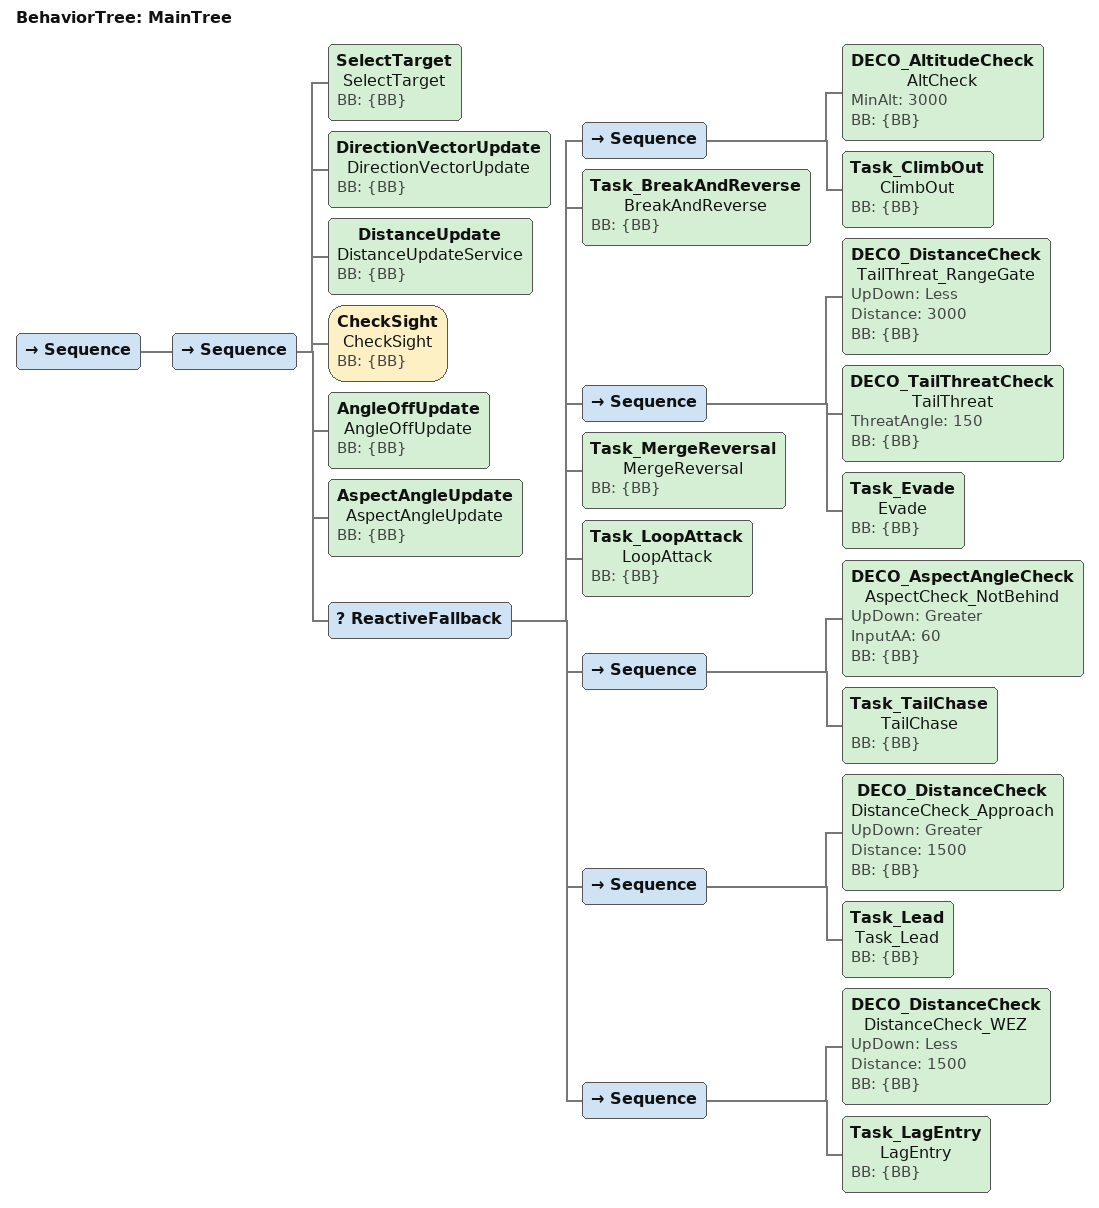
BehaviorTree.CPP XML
<root main_tree_to_execute = "MainTree">

  <BehaviorTree ID="MainTree">
    <Sequence>

      <!-- 인지 -->
      <Sequence>
        <SelectTarget name="SelectTarget" BB="{BB}"/>
        <DirectionVectorUpdate name="DirectionVectorUpdate" BB="{BB}"/>
        <DistanceUpdate name="DistanceUpdateService" BB="{BB}"/>
        <CheckSight name="CheckSight" BB="{BB}"/>
        <AngleOffUpdate name="AngleOffUpdate" BB="{BB}"/>
        <AspectAngleUpdate name="AspectAngleUpdate" BB="{BB}"/>

        <ReactiveFallback>

          <!-- 0. 추락 방지 -->
          <Sequence>
            <DECO_AltitudeCheck name="AltCheck" MinAlt="3000" BB="{BB}"/>
            <Task_ClimbOut name="ClimbOut" BB="{BB}"/>
          </Sequence>

          <!-- 1. 근접 후방위협: 브레이크 후 역전 -->
          <Task_BreakAndReverse name="BreakAndReverse" BB="{BB}"/>

          <!-- 2. 후방위협(ATA>150, 3000m): 회피 -->
          <Sequence>
            <DECO_DistanceCheck name="TailThreat_RangeGate" UpDown="Less" Distance="3000" BB="{BB}"/>
            <DECO_TailThreatCheck name="TailThreat" ThreatAngle="150" BB="{BB}"/>
            <Task_Evade name="Evade" BB="{BB}"/>
          </Sequence>

          <!-- 3. 엇갈림 반전 (v2) -->
          <Task_MergeReversal name="MergeReversal" BB="{BB}"/>

          <!-- 4. 루프 공격 -->
          <Task_LoopAttack name="LoopAttack" BB="{BB}"/>

          <!-- 5. 뒤 못 잡음(AA>60): 적 6시로 파고들기 -->
          <Sequence>
            <DECO_AspectAngleCheck name="AspectCheck_NotBehind" UpDown="Greater" InputAA="60" BB="{BB}"/>
            <Task_TailChase name="TailChase" BB="{BB}"/>
          </Sequence>

          <!-- 6. 원거리 접근(>1500m): Lead Pursuit (원거리는 각 잘 잡힘) -->
          <Sequence>
            <DECO_DistanceCheck name="DistanceCheck_Approach" UpDown="Greater" Distance="1500" BB="{BB}"/>
            <Task_Lead name="Task_Lead" BB="{BB}"/>
          </Sequence>

          <!-- 7. 사거리 진입+조준(≤1500m): LagEntry (v3 핵심 - 오버슈트 방지) -->
          <Sequence>
            <DECO_DistanceCheck name="DistanceCheck_WEZ" UpDown="Less" Distance="1500" BB="{BB}"/>
            <Task_LagEntry name="LagEntry" BB="{BB}"/>
          </Sequence>

        </ReactiveFallback>

      </Sequence>

    </Sequence>
  </BehaviorTree>

</root>
